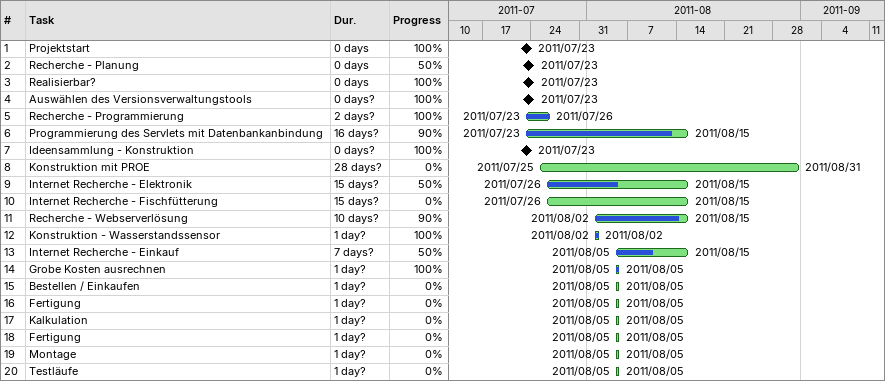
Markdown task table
| ID | Task | Duration | Start | Finish | % complete |
|---|---|---|---|---|---|
| 1 | Projektstart | 0d | 2011-07-23 | 2011-07-23 | 100 |
| 2 | Recherche - Planung | 0d | 2011-07-23 | 2011-07-23 | 50 |
| 3 | Realisierbar? | 0d | 2011-07-23 | 2011-07-23 | 100 |
| 4 | Auswählen des Versionsverwaltungstools | 0d? | 2011-07-23 | 2011-07-23 | 100 |
| 5 | Recherche - Programmierung | 2d? | 2011-07-23 | 2011-07-26 | 100 |
| 6 | Programmierung des Servlets mit Datenbankanbindung | 16d? | 2011-07-23 | 2011-08-15 | 90 |
| 7 | Ideensammlung - Konstruktion | 0d? | 2011-07-23 | 2011-07-23 | 100 |
| 8 | Konstruktion mit PROE | 28d? | 2011-07-25 | 2011-08-31 | 0 |
| 9 | Internet Recherche - Elektronik | 15d? | 2011-07-26 | 2011-08-15 | 50 |
| 10 | Internet Recherche - Fischfütterung | 15d? | 2011-07-26 | 2011-08-15 | 0 |
| 11 | Recherche - Webserverlösung | 10d? | 2011-08-02 | 2011-08-15 | 90 |
| 12 | Konstruktion - Wasserstandssensor | 1d? | 2011-08-02 | 2011-08-02 | 100 |
| 13 | Internet Recherche - Einkauf | 7d? | 2011-08-05 | 2011-08-15 | 50 |
| 14 | Grobe Kosten ausrechnen | 1d? | 2011-08-05 | 2011-08-05 | 100 |
| 15 | Bestellen / Einkaufen | 1d? | 2011-08-05 | 2011-08-05 | 0 |
| 16 | Fertigung | 1d? | 2011-08-05 | 2011-08-05 | 0 |
| 17 | Kalkulation | 1d? | 2011-08-05 | 2011-08-05 | 0 |
| 18 | Fertigung | 1d? | 2011-08-05 | 2011-08-05 | 0 |
| 19 | Montage | 1d? | 2011-08-05 | 2011-08-05 | 0 |
| 20 | Testläufe | 1d? | 2011-08-05 | 2011-08-05 | 0 |
